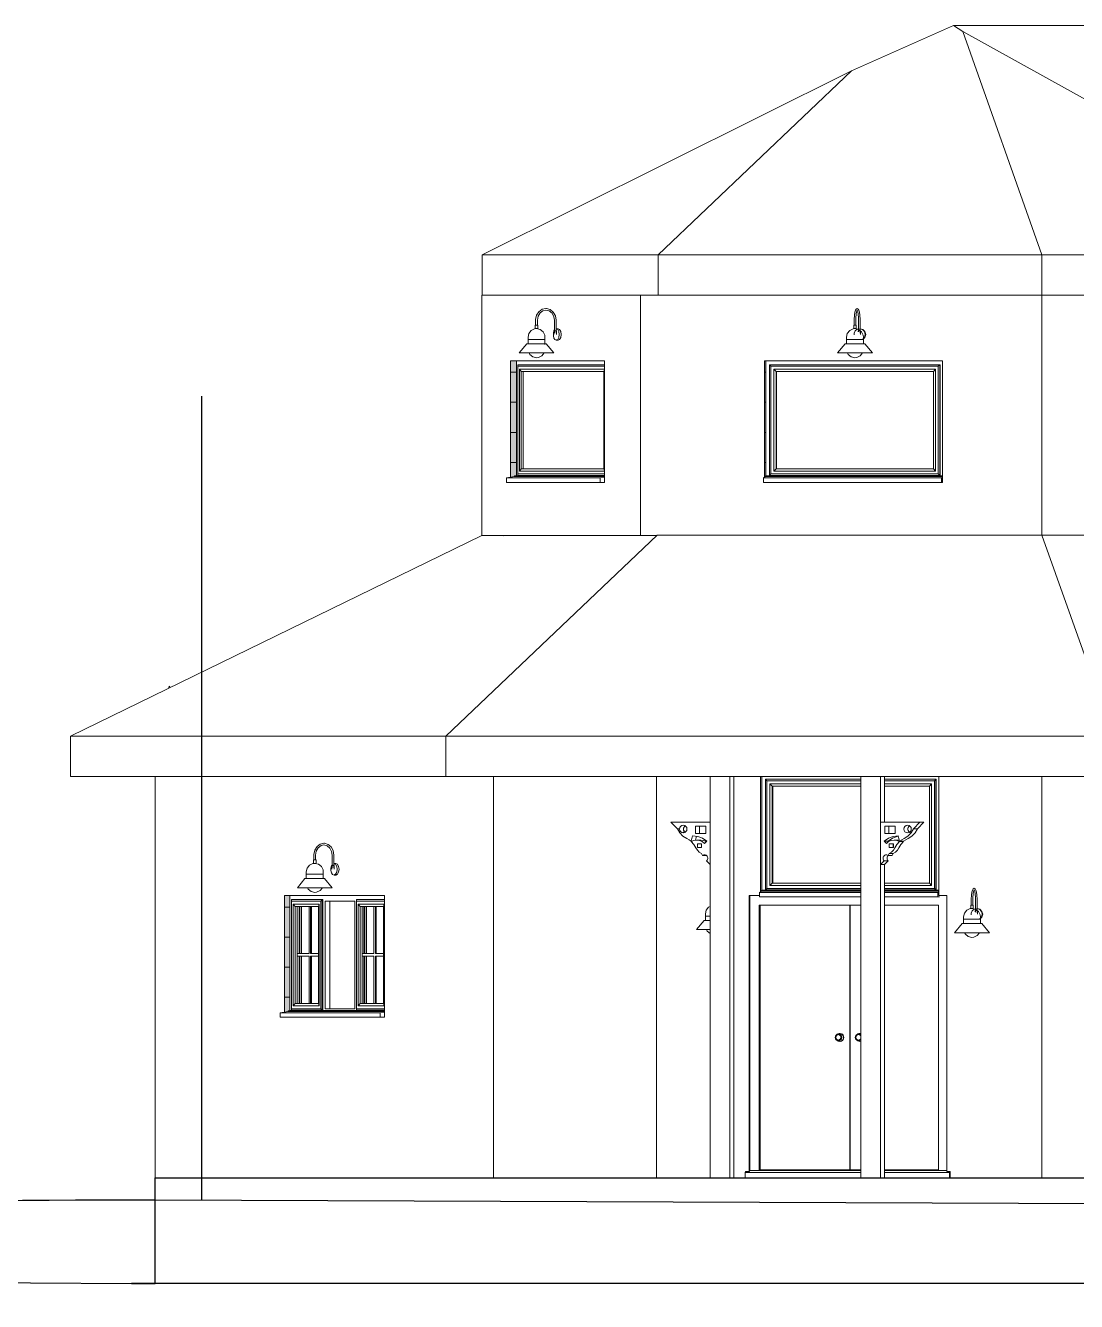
# Model space of a CAD drawing. Header units: millimetres. Extents: x -4417 to 130267, y -67072 to -12871.
# Drawn here: x 75587 to 83455, y -40044 to -30492 of the extents above; entities that cross this region are included whole.
import ezdxf

# ---------------------------------------------------------------- set-up
doc = ezdxf.new("R2010")
doc.units = ezdxf.units.MM
for name, color, linetype in [('ground', 7, 'Continuous'), ('shikarkhana', 7, 'Continuous'), ('tree', 9, 'Continuous')]:
    doc.layers.add(name, color=color, linetype=linetype)

msp = doc.modelspace()

# ---------------------------------------------------------------- hatches: boundary and pattern name
at = {"layer": 'shikarkhana', "true_color": 0xffffff, "transparency": 33554559}
for points in [[(79219.1, -33873.9), (79261.9, -33862.3), (79261.9, -33002.5), (79219.1, -33002.5), (79219.1, -33868.6)], [(81119.6, -33873.9), (81129.6, -33862.3), (81129.6, -33002.5), (81119.6, -33002.5), (81119.6, -33868.6)], [(77525, -37877.6), (77566.7, -37866), (77566.7, -37006.2), (77525, -37006.2), (77525, -37872.3)]]:
    msp.add_hatch(color=7, dxfattribs=at).paths.add_polyline_path(points)

# ---------------------------------------------------------------- linework, layer by layer
at = {"layer": 'ground'}
for p, q in [((76558.4, -39282.2), (91249.9, -39339.1)), ((91250.9, -39909.9), (76381.6, -39908.8))]:
    msp.add_line(p, q, dxfattribs=at)
at = {"layer": 'ground', "color": 7, "lineweight": 25}
msp.add_lwpolyline([(17451.2, -40044.3), (44427.2, -39910.9), (49006.3, -39891.5), (53585.4, -39876.4), (58158, -39867.8), (60441.1, -39865.6), (62724.1, -39865.6), (65005.1, -39865.6), (67283.8, -39869.9), (69562.6, -39874.2), (71837, -39882.9), (74109.3, -39893.7), (76381.6, -39908.8)], dxfattribs=at)
at = {"layer": 'ground'}
msp.add_open_spline([(17451.2, -40044.3), (17708, -40032.9), (18058.3, -40017.4), (18828.2, -40002.2), (19672.8, -39977), (22064.9, -39883.3), (24476.3, -39925.9), (28335.9, -39600.7), (31429, -39704.8), (45825.6, -39044.9), (60571.1, -39693.4), (74440.8, -39282.5), (76558.4, -39282.2)], degree=3, knots=[0, 0, 0, 0, 771.306893, 1051.664823, 2310.080384, 3306.30831, 8233.405367, 9533.279851, 14920.364065, 17496.183531, 52764.296748, 59117.105249, 59117.105249, 59117.105249, 59117.105249], dxfattribs=at)
at = {"layer": 'shikarkhana'}
for p, q in [((79164.8, -34309.4), (80316.4, -34306.7)), ((76558.4, -39118.2), (91249.5, -39118.2)), ((76558.4, -39909.9), (76558.4, -39118.2)), ((76381.6, -39908.8), (76558.4, -39908.8))]:
    msp.add_line(p, q, dxfattribs=at)
at = {"layer": 'shikarkhana', "color": 7, "lineweight": 9}
for points in [[(85620.2, -32512.1), (83196.7, -32512.1), (80323.1, -32512.1), (79005.4, -32512.1), (79005.4, -32208.2), (80323.1, -32208.2), (83196.7, -32208.2), (85620.2, -32208.2), (88889, -32208.2), (85548.7, -30544.3), (85431.5, -30492.3), (82533.6, -30492.3)], [(81770.3, -30830.9), (82533.6, -30492.3), (82603.7, -30537.2), (83196.7, -32208.2), (83196.7, -32512.1)], [(85620.1, -32208.2), (82603.7, -30537.2)], [(79005.4, -32208.2), (81770.3, -30830.9), (80323.1, -32208.2), (80323.1, -32512.1)], [(79003.7, -34310.3), (79003.7, -32512.1), (79923.8, -32512.1), (80190.6, -32512.1)], [(80190.6, -34307), (80190.6, -32512.1), (82687.2, -32512.1), (83196.9, -32512.1)], [(83374.1, -32512.1), (83196.9, -32512.1), (83196.9, -34307.5)], [(79559.2, -32794.6), (79559.2, -32698.5), (79553.7, -32665.7), (79538.2, -32637.8), (79514.8, -32618.5), (79486.8, -32610.4), (79482.7, -32610.3), (79454.3, -32616.6), (79430.1, -32634.5), (79413.4, -32661.4), (79406.4, -32693.8), (79406.3, -32698.5), (79406.3, -32735.6)], [(79419, -32735.6), (79419, -32698.5), (79424.3, -32668.4), (79439.1, -32643.5), (79460.9, -32627.6), (79482.7, -32623), (79507.9, -32629.2), (79528.9, -32646.5), (79542.5, -32672.4), (79546.4, -32698.5), (79546.4, -32794.6)], [(81836, -32794.6), (81836, -32698.5), (81835.9, -32691.9), (81834.3, -32661.8), (81830.9, -32638.7), (81826.7, -32623.7), (81821.8, -32614.7), (81813.2, -32610.3), (81804.6, -32614.7), (81799.7, -32623.7), (81795.5, -32638.7), (81792.1, -32661.8), (81790.5, -32691.9), (81790.4, -32698.5), (81790.4, -32735.6)], [(81814.6, -32622.7), (81812.6, -32625.7), (81809.3, -32635.3), (81805.9, -32653.2), (81803.6, -32679.5), (81803.1, -32698.5), (81803.1, -32735.6)], [(81811.8, -32622.7), (81813.8, -32625.7), (81817.1, -32635.3), (81820.5, -32653.2), (81822.8, -32679.5), (81823.3, -32698.5), (81823.3, -32784.8)], [(79476.2, -32881.3), (79476.2, -32874.8), (79476.2, -32842.5), (79476.2, -32824.6), (79474.6, -32810.3), (79462.3, -32784.9), (79440.2, -32767.3), (79412.6, -32761), (79398.4, -32762.6), (79373, -32774.9), (79355.4, -32797), (79349.1, -32824.6), (79349.1, -32842.5), (79349.8, -32842.5), (79358.2, -32842.5), (79374.9, -32842.5), (79397.3, -32842.5), (79422.1, -32842.5), (79445.4, -32842.5), (79463.8, -32842.5), (79474.3, -32842.5), (79476.2, -32842.5), (79475.5, -32842.5), (79476.2, -32842.5), (79474.3, -32842.5), (79463.8, -32842.5), (79445.4, -32842.5), (79422.1, -32842.5), (79397.3, -32842.5), (79374.9, -32842.5), (79358.2, -32842.5), (79349.8, -32842.5), (79349.1, -32842.5)], [(79403.1, -32735.6), (79403.1, -32760.7)], [(79422.2, -32760.7), (79422.2, -32735.6)], [(79574.6, -32762.2), (79560.7, -32762.2), (79571.8, -32767.9), (79579.9, -32783.7), (79582.9, -32805.2), (79579.9, -32826.8), (79571.8, -32842.5), (79560.7, -32848.3), (79574.6, -32848.3), (79565, -32844)], [(79565, -32766.4), (79574.6, -32762.2), (79585.7, -32767.9), (79593.9, -32783.7), (79596.8, -32805.2), (79593.9, -32826.8), (79585.7, -32842.5), (79574.6, -32848.3)], [(81860.3, -32874.8), (81860.3, -32842.5), (81860.3, -32824.6), (81858.7, -32810.3), (81846.4, -32784.9), (81824.3, -32767.3), (81796.8, -32761), (81782.5, -32762.6), (81757.1, -32774.9), (81739.5, -32797), (81733.2, -32824.6), (81733.2, -32842.5), (81733.2, -32874.8)], [(81787.2, -32735.6), (81787.2, -32760.7), (81787.7, -32760.7), (81794.9, -32760.7), (81803.9, -32760.7), (81806.3, -32760.7), (81805.8, -32760.7), (81798.7, -32760.7), (81789.6, -32760.7)], [(81789.6, -32735.6), (81798.7, -32735.6), (81805.8, -32735.6), (81806.1, -32735.6), (81803.9, -32735.6), (81794.9, -32735.6), (81787.7, -32735.6), (81787.4, -32735.6)], [(81806.3, -32760.7), (81806.3, -32735.6)], [(81855.8, -32842.5), (81871.3, -32826.8), (81876.9, -32805.2), (81871.3, -32783.7), (81855.8, -32767.9), (81834.8, -32762.2), (81831.5, -32762.2)], [(81852.6, -32842.5), (81868, -32826.8), (81873.7, -32805.2), (81868, -32783.7), (81852.6, -32767.9), (81833.7, -32762.8)], [(79349.1, -32842.5), (79349.1, -32874.8)], [(79464.4, -32842.5), (79472, -32842.5)], [(79547.8, -32771.4), (79543.3, -32778.4), (79539, -32795.6), (79539, -32814.8), (79543.3, -32832.1), (79551.1, -32844), (79560.7, -32848.3)], [(79543.6, -32777.7), (79543.6, -32805.2)], [(79544.7, -32777.7), (79543.8, -32777.7), (79544.9, -32777.7), (79553, -32777.7)], [(79554.8, -32777.7), (79560.9, -32777.7), (79561.8, -32777.7), (79560.7, -32777.7)], [(79562, -32805.2), (79562, -32777.7)], [(81743, -32842.5), (81736.4, -32842.5)], [(81824.6, -32763.8), (81813.2, -32766.4), (81798.5, -32778.4), (81790.4, -32795.6), (81790.4, -32809.1)], [(81820.4, -32777.7), (81820.4, -32784.8)], [(81820.6, -32777.7), (81820.9, -32777.7), (81827.8, -32777.7)], [(81827.9, -32777.7), (81836.5, -32777.7), (81838.7, -32777.7), (81838.4, -32777.7)], [(81838.8, -32805.2), (81838.8, -32777.7)], [(81850.6, -32842.5), (81857.1, -32842.5)], [(79339.3, -32874.8), (79282.3, -32942.9)], [(79542.9, -32942.9), (79536.5, -32942.9), (79520.2, -32942.9), (79495.1, -32942.9), (79463.3, -32942.9), (79427.4, -32942.9), (79390.4, -32942.9), (79355.1, -32942.9), (79324.5, -32942.9), (79301, -32942.9), (79286.6, -32942.9), (79282.3, -32942.9), (79282.4, -32942.9), (79288.7, -32942.9), (79305.1, -32942.9), (79330.2, -32942.9), (79362, -32942.9)], [(79287, -32942.9), (79296.5, -32942.9), (79317.3, -32942.9), (79347.6, -32942.9), (79379, -32942.9), (79367.8, -32942.9), (79401.8, -32942.9), (79441.1, -32942.9), (79477.7, -32942.9), (79507.9, -32942.9), (79528.8, -32942.9), (79538.3, -32942.9)], [(79363.5, -32942.9), (79330, -32942.9), (79304.6, -32942.9), (79289.8, -32942.9)], [(79471.6, -32874.8), (79450.5, -32874.8), (79423.6, -32874.8), (79395, -32874.8), (79369.1, -32874.8), (79349.8, -32874.8), (79340.2, -32874.8)], [(79341.5, -32874.8), (79353.7, -32874.8)], [(79472, -32874.8), (79463.8, -32874.8), (79445.4, -32874.8), (79422.1, -32874.8), (79397.3, -32874.8), (79374.9, -32874.8), (79358.2, -32874.8), (79349.8, -32874.8), (79358.2, -32874.8), (79374.9, -32874.8), (79397.3, -32874.8), (79422.1, -32874.8), (79445.4, -32874.8), (79463.8, -32874.8), (79472, -32874.8), (79483.8, -32874.8), (79485.9, -32874.8), (79485.1, -32874.8), (79475.4, -32874.8)], [(79469.9, -32942.9), (79452.3, -32965), (79426.9, -32977.3), (79412.6, -32978.9), (79385.1, -32972.6), (79363, -32955), (79357.2, -32942.9)], [(79423.5, -32942.9), (79432.1, -32942.9), (79418, -32942.9)], [(79434.6, -32942.9), (79461.8, -32942.9), (79495.3, -32942.9), (79520.7, -32942.9), (79535.5, -32942.9)], [(79434.9, -32942.9), (79470.2, -32942.9), (79500.8, -32942.9), (79524.3, -32942.9), (79538.7, -32942.9)], [(79542.9, -32942.9), (79485.9, -32874.8)], [(81723.5, -32874.8), (81666.5, -32942.9)], [(81673.2, -32942.9), (81687.1, -32942.9), (81711.7, -32942.9), (81744.6, -32942.9), (81756.5, -32942.9), (81749.8, -32942.9), (81717.4, -32942.9), (81691.5, -32942.9), (81674.2, -32942.9), (81666.7, -32942.9), (81666.5, -32942.9), (81669.8, -32942.9), (81683.2, -32942.9), (81705.7, -32942.9), (81735.7, -32942.9), (81770.6, -32942.9), (81807.6, -32942.9), (81843.8, -32942.9), (81876.1, -32942.9), (81902, -32942.9), (81919.4, -32942.9), (81926.8, -32942.9), (81927.1, -32942.9), (81870.1, -32874.8)], [(81920.3, -32942.9), (81906.5, -32942.9), (81881.9, -32942.9), (81848.9, -32942.9), (81810.9, -32942.9), (81771.4, -32942.9), (81734.5, -32942.9), (81703.6, -32942.9), (81681.9, -32942.9), (81671.4, -32942.9)], [(81868.6, -32874.8), (81857.5, -32874.8), (81837.1, -32874.8), (81810.6, -32874.8), (81782, -32874.8), (81755.7, -32874.8), (81735.6, -32874.8), (81724.8, -32874.8), (81723.5, -32874.8), (81725, -32874.8), (81734.4, -32874.8), (81743.7, -32874.8), (81761.1, -32874.8), (81743.7, -32874.8), (81734.4, -32874.8)], [(81854, -32942.9), (81836.4, -32965), (81811, -32977.3), (81796.8, -32978.9), (81769.2, -32972.6), (81747.1, -32955), (81741.3, -32942.9)], [(81859, -32874.8), (81849.4, -32874.8), (81831.8, -32874.8), (81808.8, -32874.8), (81784, -32874.8), (81764.5, -32874.8), (81784, -32874.8), (81808.8, -32874.8), (81831.8, -32874.8), (81849.4, -32874.8), (81859, -32874.8), (81868.7, -32874.8), (81870, -32874.8), (81868.7, -32874.8)], [(81785.4, -32942.9), (81799.1, -32942.9), (81785.9, -32942.9)], [(81923.7, -32942.9), (81910.4, -32942.9), (81887.8, -32942.9), (81857.8, -32942.9), (81833.3, -32942.9), (81859.1, -32942.9), (81889.9, -32942.9), (81911.6, -32942.9), (81922.1, -32942.9)], [(79219.1, -33879.5), (79219.1, -33002.5), (79921.4, -33002.5), (79921.4, -33913.4), (79219.1, -33913.4), (79186.9, -33913.4), (79186.9, -33879.5), (79249.1, -33868.6), (79249.1, -33863.6), (79261.9, -33862.3)], [(79261.9, -33002.5), (79219.1, -33002.5)], [(79921.4, -33002.5), (79261.9, -33002.5), (79261.9, -33862.3), (79921.5, -33862.3)], [(79921.5, -33849.5), (79273.1, -33849.5), (79272.5, -33860.3), (79272.5, -33032.5)], [(79273.1, -33849.5), (79273.1, -33043.3), (79272.5, -33032.5), (79921.4, -33032.5), (79277.4, -33032.5)], [(79921.4, -33043.3), (79273.1, -33043.3)], [(81119.6, -33879.5), (81119.6, -33002.5), (82453.1, -33002.5), (82453.1, -33913.4), (81119.6, -33913.4), (81112, -33913.4), (81112, -33879.5), (81126.6, -33868.6), (81126.6, -33863.6), (81129.6, -33862.3)], [(81129.6, -33002.5), (81119.6, -33002.5)], [(82453.1, -33002.5), (81129.6, -33002.5), (81129.6, -33862.3), (82453.1, -33862.3)], [(81167.3, -33849.5), (81167.3, -33043.3), (81157.9, -33032.5), (82432.6, -33032.5), (82432.6, -33860.3), (82433.7, -33860.3), (81159, -33860.3)], [(82420.8, -33849.5), (81167.3, -33849.5), (81157.9, -33860.3), (81157.9, -33032.5)], [(81167.3, -33043.3), (82420.8, -33043.3), (82420.8, -33849.5), (82432.6, -33860.3), (81157.9, -33860.3)], [(81159, -33032.5), (82433.7, -33032.5), (82432.6, -33032.5), (82420.8, -33043.3)], [(82433.7, -33860.3), (82433.7, -33032.5)], [(79921.4, -33068), (79918, -33082.6), (79298.3, -33082.6), (79284.3, -33065.1), (79284.3, -33827.7)], [(79921.4, -33065.1), (79284.3, -33065.1)], [(79313.5, -33810.3), (79313.5, -33082.6), (79298.3, -33082.6), (79298.3, -33810.3), (79284.3, -33827.7), (79921.5, -33827.7)], [(79921.5, -33825.5), (79918, -33810.3), (79918, -33082.6), (79313.5, -33082.6)], [(82399.5, -33827.7), (82399.5, -33065.1), (81188.6, -33065.1), (81188.6, -33827.7), (82399.5, -33827.7), (82383.5, -33810.3), (82383.5, -33082.6), (81210.5, -33082.6), (81210.5, -33810.3), (82383.5, -33810.3), (81206.9, -33810.3), (81188.6, -33827.7)], [(81188.6, -33065.1), (81206.9, -33082.6), (81206.9, -33810.3)], [(82399.5, -33065.1), (82383.5, -33082.6), (81206.9, -33082.6)], [(79889.2, -33879.5), (79186.9, -33879.5)], [(79921.5, -33863.6), (79249.1, -33863.6)], [(79921.5, -33868.6), (79249.1, -33868.6)], [(79277.4, -33860.3), (79921.5, -33860.3), (79272.5, -33860.3)], [(79917, -33874.6), (79889.2, -33879.5), (79889.2, -33913.4), (79921.4, -33913.4)], [(82445.5, -33879.5), (81112, -33879.5)], [(82453.1, -33863.6), (81126.6, -33863.6)], [(82453.1, -33868.6), (81126.6, -33868.6)], [(82453.1, -33873.9), (82445.5, -33879.5), (82445.5, -33913.4), (82453.1, -33913.4)], [(79889.2, -33913.4), (79186.9, -33913.4)], [(82445.5, -33913.4), (81112, -33913.4)], [(83196.5, -34306.4), (83195.9, -34306.7), (80316.4, -34306.7), (78733.5, -35813.2), (78733.5, -36115.4), (75924.2, -36115.4), (75924.2, -35813.2), (78733.5, -35813.2), (83731.2, -35813.2), (87964.8, -35813.2), (85625.4, -34306.4), (83420.4, -34306.4), (83196.5, -34306.4), (83731.2, -35813.2), (83731.2, -36115.4), (78733.5, -36115.4)], [(79164.8, -34309.4), (79003.8, -34309.4), (75924.2, -35813.2)], [(91961.9, -36115.4), (91321.5, -36115.4), (91943.8, -36115.4), (91329.9, -36115.4), (89115.8, -36115.4), (87949.5, -36115.4), (83727.8, -36115.4), (78743.8, -36115.4), (75929, -36115.4), (76558.4, -36115.4), (76558.4, -39118.2), (76854.6, -39118.2), (78733.5, -39118.2)], [(79091.5, -36115.4), (79091.5, -39118.2)], [(80310.1, -36115.4), (80310.1, -39118.2), (80713.5, -39118.2)], [(80890.8, -36115.4), (80890.8, -39118.2), (80860.6, -39118.2), (80713.5, -39118.2), (80713.5, -36115.4)], [(80860.6, -36115.4), (80860.6, -39118.2)], [(81089.9, -36982.4), (81089.9, -36115.4)], [(81100, -36115.4), (81100, -36965.2), (81841.1, -36965.2)], [(81841.1, -36952.4), (81137.6, -36952.4), (81128.2, -36963.2), (81128.2, -36135.4)], [(81137.6, -36952.4), (81137.6, -36146.2), (81128.2, -36135.4), (81841.1, -36135.4), (81129.4, -36135.4)], [(81841.1, -36146.2), (81137.6, -36146.2)], [(81159, -36930.6), (81159, -36168), (81177.2, -36185.5), (81177.2, -36913.1)], [(81841.1, -36168), (81159, -36168)], [(81841.1, -36930.6), (81159, -36930.6), (81177.2, -36913.1), (81841.1, -36913.1), (81180.8, -36913.1), (81180.8, -36185.5), (81841.1, -36185.5), (81177.2, -36185.5)], [(82044.9, -36707), (82041, -36711.5), (82038.2, -36717), (82036.9, -36722.9), (82037, -36729), (82038.5, -36734.9), (82041.4, -36740.2), (82045.4, -36744.7), (82018.4, -36772.3), (82018.4, -39118.2), (81988.2, -39118.2), (81841.1, -39118.2), (81841.1, -36115.4)], [(81988.2, -36115.4), (81988.2, -39118.2)], [(82131, -36599), (82120.2, -36557.8), (82082.4, -36563), (82046.6, -36576.4), (82014.5, -36597.5), (82032, -36615.3), (82048.6, -36601.8), (82068.1, -36593.2), (82089.1, -36589.9), (82090.9, -36589.9), (82110.3, -36592.2), (82130.1, -36600), (82110.1, -36622.2), (82095.2, -36648.4), (82084.9, -36665.9), (82070.7, -36680.4), (82053.6, -36690.9), (82045.4, -36705.3), (82041, -36702.7), (82036.2, -36701.1), (82031.1, -36700.5), (82025.2, -36701.3), (82019.6, -36703.5), (82014.7, -36707), (82010.8, -36711.5), (82008.1, -36717), (82006.7, -36722.9), (82006.8, -36729), (82008.3, -36734.9), (82011.2, -36740.2), (82015.2, -36744.7), (81988.2, -36772.3), (81988.2, -36457.3), (82282.4, -36457.3), (82233.8, -36506.9), (82216.7, -36536.1), (82193.1, -36560.1), (82164.5, -36577.6), (82146.9, -36587.2), (82131, -36599.2), (82161.2, -36599.2), (82177.1, -36587.2), (82194.7, -36577.6), (82223.3, -36560.1), (82246.8, -36536.1), (82264, -36506.9), (82312.5, -36457.3), (82018.4, -36457.3), (82018.4, -36115.4)], [(82404.1, -36135.4), (82018.4, -36135.4), (82402.9, -36135.4), (82402.9, -36963.2), (82404.1, -36963.2), (82404.1, -36135.4), (82402.9, -36135.4), (82391.2, -36146.2)], [(82018.4, -36146.2), (82391.2, -36146.2), (82391.2, -36952.4), (82402.9, -36963.2), (82018.4, -36963.2), (82404.1, -36963.2)], [(82018.4, -36930.6), (82369.8, -36930.6), (82353.9, -36913.1), (82353.9, -36185.5), (82018.4, -36185.5), (82353.9, -36185.5), (82369.8, -36168), (82018.4, -36168)], [(82369.8, -36930.6), (82369.8, -36168)], [(82423.4, -36115.4), (82423.4, -37006.2), (82485.1, -37006.2), (82485.1, -39070.9), (82509.6, -39070.9)], [(83195.9, -39118.2), (83195.9, -36115.4)], [(80419.4, -36457.3), (80449.5, -36457.3), (80713.5, -36457.3)], [(80527.1, -36483), (80521.4, -36487.5), (80517, -36493.3), (80514.2, -36500.2), (80513.3, -36507.5), (80514.2, -36514.8), (80517, -36521.6), (80521.4, -36527.5), (80527.1, -36532)], [(80603, -36486.4), (80633.2, -36486.4)], [(80681.5, -36486.4), (80633.2, -36486.4), (80633.2, -36540), (80681.5, -36540)], [(81988.2, -36457.3), (82018.4, -36457.3)], [(82050.4, -36486.4), (82020.3, -36486.4)], [(82098.7, -36486.4), (82050.4, -36486.4), (82050.4, -36540), (82098.7, -36540)], [(82312.5, -36457.3), (82282.4, -36457.3)], [(80483.2, -36506.9), (80467.9, -36506.9)], [(80514.7, -36535.3), (80510.2, -36527.5)], [(80603, -36540), (80633.2, -36540)], [(80610.6, -36561.8), (80603, -36590.9)], [(82020.3, -36540), (82050.4, -36540)], [(82121.2, -36561.8), (82112.5, -36563), (82076.7, -36576.4), (82044.6, -36597.5), (82046.2, -36599)], [(82233.8, -36506.9), (82264, -36506.9)], [(77895.7, -36798.3), (77895.7, -36702.2), (77890.4, -36669.4), (77875.3, -36641.5), (77852.5, -36622.2), (77825.2, -36614.1), (77821.1, -36614), (77793.4, -36620.3), (77769.7, -36638.1), (77753.4, -36665), (77746.5, -36697.3), (77746.4, -36702.2), (77746.4, -36739.3)], [(77759.1, -36739.3), (77759.1, -36702.2), (77764.2, -36672.2), (77778.6, -36647.2), (77799.7, -36631.4), (77821.1, -36626.7), (77845.4, -36632.8), (77865.8, -36650), (77879.1, -36675.9), (77883, -36702.2), (77883, -36798.3)], [(80640.9, -36589.9), (80610.8, -36589.9)], [(80618.2, -36619.3), (80647.8, -36619.3), (80647.8, -36646.9), (80618.2, -36646.9)], [(80624.9, -36591.8), (80640.9, -36589.9), (80642.7, -36589.9), (80663.8, -36593.2), (80683, -36601.7)], [(82044.6, -36597.5), (82014.5, -36597.5)], [(82130.1, -36600), (82160.3, -36600), (82140.2, -36622.2), (82125.3, -36648.4), (82115, -36665.9), (82100.9, -36680.4), (82083.7, -36690.9), (82075.6, -36705.3), (82045.4, -36705.3)], [(82052.8, -36619.3), (82077.1, -36619.3)], [(82077.1, -36646.9), (82052.8, -36646.9)], [(82083, -36619.3), (82083, -36646.9)], [(82121.1, -36589.9), (82091, -36589.9)], [(82106.8, -36591.8), (82119.3, -36589.9), (82121.1, -36589.9), (82128.8, -36590.8)], [(77816.3, -36878.5), (77816.3, -36846.2), (77816.3, -36828.3), (77814.7, -36814), (77802.4, -36788.6), (77780.3, -36771), (77752.8, -36764.7), (77738.5, -36766.3), (77713.1, -36778.6), (77695.5, -36800.7), (77689.2, -36828.3), (77689.2, -36846.2), (77689.2, -36878.5)], [(77743.2, -36739.3), (77743.2, -36764.4)], [(77762.3, -36764.4), (77762.3, -36739.3)], [(77884.6, -36773.3), (77878.5, -36782.1), (77873.9, -36799.3), (77873.9, -36818.5), (77878.5, -36835.8), (77886.8, -36847.7), (77897, -36852)], [(77910.6, -36765.9), (77897, -36765.9), (77908.9, -36771.6), (77917.6, -36787.4), (77920.8, -36808.9), (77917.6, -36830.5), (77908.9, -36846.2)], [(77900.9, -36769.9), (77910.6, -36765.9), (77922.5, -36771.6), (77931.1, -36787.4), (77934.3, -36808.9), (77931.1, -36830.5), (77922.5, -36846.2), (77910.6, -36852)], [(80684.7, -36705.3), (80656.3, -36705.3)], [(81988.2, -36772.3), (82018.4, -36772.3)], [(82045.4, -36744.7), (82015.2, -36744.7)], [(82053.6, -36690.9), (82083.7, -36690.9)], [(77880.1, -36781.4), (77880.1, -36808.9)], [(77881.1, -36781.4), (77880.4, -36781.4), (77881.7, -36781.4), (77889.9, -36781.4)], [(77891.6, -36781.4), (77897.6, -36781.4), (77898.4, -36781.4), (77897, -36781.4)], [(77908.9, -36846.2), (77897, -36852), (77910.6, -36852), (77900.9, -36847.9)], [(77898.6, -36808.9), (77898.6, -36781.4)], [(77679.5, -36878.5), (77622.5, -36946.6)], [(77622.5, -36946.6), (77628.2, -36946.6), (77644, -36946.6), (77668.6, -36946.6), (77700.1, -36946.6), (77735.8, -36946.6), (77772.9, -36946.6), (77808.3, -36946.6), (77839.3, -36946.6), (77863.2, -36946.6), (77878.2, -36946.6), (77883.1, -36946.6), (77826.1, -36878.5)], [(77626.8, -36946.6), (77634.7, -36946.6), (77654.2, -36946.6), (77683.3, -36946.6), (77719.3, -36946.6)], [(77627.3, -36946.6), (77642.3, -36946.6), (77666.3, -36946.6), (77697.2, -36946.6)], [(77878.8, -36946.6), (77870.9, -36946.6), (77851.4, -36946.6), (77822.2, -36946.6), (77786.3, -36946.6), (77747.1, -36946.6), (77708.4, -36946.6), (77674.1, -36946.6), (77647.5, -36946.6), (77631.2, -36946.6)], [(77815, -36878.5), (77805.4, -36878.5), (77787.8, -36878.5), (77764.8, -36878.5), (77740, -36878.5), (77717.2, -36878.5), (77700.5, -36878.5), (77717.2, -36878.5), (77740, -36878.5), (77764.8, -36878.5), (77787.8, -36878.5), (77805.4, -36878.5), (77815, -36878.5), (77824.8, -36878.5), (77826, -36878.5), (77824.6, -36878.5), (77813.5, -36878.5), (77793.1, -36878.5), (77766.7, -36878.5), (77738, -36878.5), (77711.7, -36878.5), (77691.6, -36878.5), (77680.8, -36878.5), (77679.5, -36878.5), (77681, -36878.5), (77690.4, -36878.5), (77699.7, -36878.5), (77690.4, -36878.5)], [(77810, -36946.6), (77792.5, -36968.7), (77767, -36981), (77752.8, -36982.6), (77725.2, -36976.3), (77703.1, -36958.7), (77697.3, -36946.6)], [(77700.5, -36946.6), (77721, -36946.6)], [(77769.8, -36946.6), (77760.4, -36946.6), (77774.5, -36946.6)], [(77877.3, -36946.6), (77861.5, -36946.6), (77836.9, -36946.6), (77805.5, -36946.6), (77776.9, -36946.6), (77797.1, -36946.6), (77831.5, -36946.6), (77858.1, -36946.6), (77874.4, -36946.6)], [(81094.9, -37016.2), (81082.4, -37016.2), (81082.4, -36982.4), (81097, -36971.4), (81097, -36966.5), (81100, -36965.2)], [(81129.4, -36963.2), (81841.1, -36963.2), (81128.2, -36963.2)], [(82391.2, -36952.4), (82018.4, -36952.4)], [(82018.4, -36965.2), (82423.4, -36965.2)], [(82712, -37135.1), (82712, -37039), (82711.9, -37032.5), (82710.3, -37002.4), (82706.9, -36979.2), (82702.7, -36964.2), (82697.8, -36955.2), (82689.2, -36950.8), (82680.6, -36955.2), (82675.7, -36964.2), (82671.5, -36979.2), (82668.1, -37002.4), (82666.5, -37032.5), (82666.4, -37039), (82666.4, -37076.2)], [(82690.6, -36963.2), (82688.6, -36966.2), (82685.3, -36975.8), (82681.9, -36993.7), (82679.6, -37020), (82679.1, -37039), (82679.1, -37076.2)], [(82687.8, -36963.2), (82689.8, -36966.2), (82693.1, -36975.8), (82696.5, -36993.7), (82698.8, -37020), (82699.3, -37039), (82699.3, -37129)], [(77525, -37883.2), (77525, -37006.2), (78274.5, -37006.2), (78274.5, -37917.1), (77525, -37917.1), (77493.6, -37917.1), (77493.6, -37883.2), (77554.2, -37872.3), (77554.2, -37867.3), (77566.7, -37866)], [(77566.7, -37006.2), (77525, -37006.2)], [(78274.5, -37006.2), (77566.7, -37006.2), (77566.7, -37866), (78274.5, -37866)], [(77579.6, -37853.2), (77579.6, -37047), (77578.5, -37036.2), (77809, -37036.2), (77809, -37864), (77813.8, -37864), (77583.3, -37864)], [(77798.2, -37853.2), (77579.6, -37853.2), (77578.5, -37864), (77578.5, -37036.2)], [(77579.6, -37047), (77798.2, -37047), (77798.2, -37853.2), (77809, -37864), (77578.5, -37864)], [(77583.3, -37036.2), (77813.8, -37036.2), (77809, -37036.2), (77798.2, -37047)], [(77813.8, -37864), (77813.8, -37036.2)], [(77830.4, -37046.3), (77864.6, -37046.3), (77864.6, -37854), (77830.4, -37854), (77830.4, -37046.3), (78052.7, -37046.3), (78052.7, -37854), (77830.4, -37854)], [(77908.9, -37046.3), (77859.1, -37046.3)], [(78065.5, -37853.2), (78064.4, -37864), (78064.4, -37036.2), (78274.5, -37036.2), (78069.2, -37036.2)], [(78064.4, -37036.2), (78065.5, -37047)], [(78274.5, -37853.2), (78065.5, -37853.2), (78065.5, -37047), (78274.5, -37047)], [(81004.5, -39070.9), (81004.5, -37006.2), (81082.4, -37006.2), (81009.5, -37006.2), (81009.5, -39063.6), (81078.6, -39063.6), (81078.6, -37076.8), (81841.1, -37076.8), (81087.1, -37076.8)], [(81841.1, -36982.4), (81082.4, -36982.4)], [(81841.1, -37016.2), (81082.4, -37016.2)], [(81841.1, -36966.5), (81097, -36966.5)], [(81841.1, -36971.4), (81097, -36971.4)], [(82423.4, -36966.5), (82018.4, -36966.5)], [(82423.4, -36971.4), (82018.4, -36971.4)], [(82415.9, -36982.4), (82018.4, -36982.4)], [(82415.9, -37016.2), (82018.4, -37016.2)], [(82423.4, -36976.7), (82415.9, -36982.4), (82415.9, -37016.2), (82428.4, -37016.2)], [(82485.1, -37006.2), (82428.4, -37006.2)], [(77786.3, -37831.4), (77786.3, -37068.8), (77591.6, -37068.8), (77591.6, -37831.4), (77786.3, -37831.4), (77781.5, -37814), (77781.5, -37086.3), (77727.5, -37086.3), (77781.5, -37086.3), (77620.9, -37086.3)], [(77786.3, -37068.8), (77781.5, -37086.3), (77606, -37086.3), (77591.6, -37068.8)], [(77620.9, -37814), (77620.9, -37086.3), (77606, -37086.3), (77606, -37814), (77591.6, -37831.4)], [(77709.8, -37086.3), (77709.8, -37440.1), (77622, -37440.1), (77622, -37460.1), (77709.8, -37460.1), (77709.8, -37814)], [(77635.4, -37440.1), (77635.4, -37086.3)], [(77640.9, -37440.1), (77640.9, -37086.3), (77653, -37086.3), (77653, -37440.1)], [(77640.9, -37086.3), (77709.8, -37086.3), (77653, -37086.3)], [(77727.5, -37086.3), (77727.5, -37440.1), (77781.5, -37440.1), (77720.8, -37440.1), (77720.8, -37086.3)], [(78077.5, -37831.4), (78077.5, -37068.8), (78272.2, -37068.8), (78267.4, -37086.3), (78213.4, -37086.3), (78267.4, -37086.3), (78267.4, -37814), (78272.2, -37831.4), (78272.2, -37068.8)], [(78077.5, -37068.8), (78091.9, -37086.3), (78091.9, -37814), (78077.5, -37831.4), (78272.2, -37831.4)], [(78106.8, -37814), (78091.9, -37814), (78267.4, -37814), (78106.8, -37814), (78106.8, -37086.3), (78267.4, -37086.3), (78091.9, -37086.3), (78106.8, -37086.3)], [(78195.7, -37086.3), (78195.7, -37440.1), (78108, -37440.1), (78108, -37460.1), (78195.7, -37460.1), (78195.7, -37814)], [(78121.3, -37086.3), (78121.3, -37440.1)], [(78126.8, -37440.1), (78126.8, -37086.3), (78196, -37086.3), (78139, -37086.3), (78139, -37440.1)], [(78126.8, -37086.3), (78139, -37086.3)], [(78213.4, -37086.3), (78213.4, -37440.1), (78267.4, -37440.1), (78206.7, -37440.1), (78206.7, -37086.3)], [(80713.5, -37086.8), (80701.1, -37092.8), (80683.5, -37114.9), (80677.2, -37142.4), (80677.2, -37160.4), (80677.2, -37192.7), (80677.2, -37195)], [(81078.6, -37076.8), (81087.1, -37076.8), (81087.1, -39063.6)], [(81087.7, -39059.6), (81757.4, -39059.6), (81757.4, -37076.8)], [(81760.3, -37076.8), (81760.3, -39059.6), (81841.1, -39059.6), (81769.2, -39059.6), (81760.3, -39059.6)], [(82421, -37076.8), (82018.4, -37076.8), (82421, -37076.8), (82421, -39063.6), (82485.1, -39063.6), (82018.4, -39063.6), (82285.5, -39063.6)], [(82736.3, -37215.4), (82736.3, -37183.1), (82736.3, -37165.1), (82734.7, -37150.9), (82722.4, -37125.4), (82700.3, -37107.8), (82672.8, -37101.5), (82658.5, -37103.2), (82633.1, -37115.4), (82615.5, -37137.6), (82609.2, -37165.1), (82609.2, -37183.1), (82609.2, -37215.4)], [(82663.2, -37076.2), (82663.2, -37101.3), (82663.7, -37101.3), (82670.8, -37101.3), (82679.9, -37101.3), (82682.3, -37101.3), (82681.8, -37101.3), (82674.7, -37101.3), (82665.6, -37101.3)], [(82665.6, -37076.2), (82674.7, -37076.2), (82681.8, -37076.2), (82682.1, -37076.2), (82679.9, -37076.2), (82670.8, -37076.2), (82663.7, -37076.2), (82663.4, -37076.2)], [(82700.5, -37104.3), (82689.2, -37107), (82674.5, -37118.9), (82666.4, -37136.2), (82666.4, -37149.6)], [(82682.3, -37101.3), (82682.3, -37076.2)], [(82696.4, -37118.2), (82696.4, -37127.1)], [(82696.6, -37118.2), (82696.9, -37118.2), (82703.8, -37118.2)], [(82703.9, -37118.2), (82712.5, -37118.2), (82714.7, -37118.2), (82714.4, -37118.2)], [(82731.8, -37183), (82747.3, -37167.3), (82752.9, -37145.8), (82747.3, -37124.2), (82731.8, -37108.5), (82710.7, -37102.7), (82707.5, -37102.7)], [(82728.6, -37183), (82744, -37167.3), (82749.7, -37145.8), (82744, -37124.2), (82728.6, -37108.5), (82709.7, -37103.3)], [(82714.8, -37145.8), (82714.8, -37118.2)], [(80667.5, -37192.7), (80610.5, -37260.8)], [(80713.5, -37192.7), (80705.2, -37192.7), (80687.7, -37192.7), (80678.4, -37192.7)], [(80687, -37160.4), (80680.4, -37160.4)], [(82599.5, -37215.4), (82542.5, -37283.5)], [(82549.2, -37283.5), (82563.1, -37283.5), (82587.7, -37283.5), (82620.6, -37283.5), (82632.5, -37283.5), (82625.8, -37283.5), (82593.4, -37283.5), (82567.5, -37283.5), (82550.1, -37283.5), (82542.7, -37283.5), (82542.5, -37283.5), (82545.8, -37283.5), (82559.2, -37283.5), (82581.7, -37283.5), (82611.7, -37283.5), (82646.6, -37283.5), (82683.6, -37283.5), (82719.8, -37283.5), (82752.1, -37283.5), (82778, -37283.5), (82795.4, -37283.5), (82802.8, -37283.5), (82803.1, -37283.5), (82746.1, -37215.4)], [(82735, -37215.4), (82725.4, -37215.4), (82707.8, -37215.4), (82725.4, -37215.4), (82735, -37215.4), (82744.7, -37215.4), (82746, -37215.4), (82744.6, -37215.4), (82733.5, -37215.4), (82713.1, -37215.4), (82686.6, -37215.4), (82658, -37215.4), (82631.7, -37215.4), (82611.6, -37215.4), (82600.8, -37215.4), (82599.5, -37215.4), (82601, -37215.4), (82610.4, -37215.4)], [(82619, -37183.1), (82612.4, -37183.1)], [(82726.6, -37183.1), (82733.1, -37183.1)], [(80618.2, -37260.8), (80610.7, -37260.8), (80610.5, -37260.8), (80613.8, -37260.8), (80627.2, -37260.8), (80649.8, -37260.8), (80679.7, -37260.8), (80713.5, -37260.8), (80678.5, -37260.8), (80647.7, -37260.8), (80625.9, -37260.8), (80618.2, -37260.8), (80631.1, -37260.8), (80655.7, -37260.8), (80688.7, -37260.8), (80700.5, -37260.8), (80693.8, -37260.8), (80661.5, -37260.8), (80635.6, -37260.8), (80618.2, -37260.8)], [(80713.2, -37290.5), (80691.1, -37272.9), (80685.3, -37260.8)], [(82796.3, -37283.5), (82782.5, -37283.5), (82757.8, -37283.5), (82724.9, -37283.5), (82686.9, -37283.5), (82647.4, -37283.5), (82610.5, -37283.5), (82579.6, -37283.5), (82557.9, -37283.5), (82547.4, -37283.5)], [(82730, -37283.5), (82712.4, -37305.5), (82687, -37317.8), (82672.8, -37319.4), (82645.2, -37313.1), (82623.1, -37295.5), (82617.3, -37283.5)], [(82661.4, -37283.5), (82675.1, -37283.5), (82661.9, -37283.5)], [(82799.7, -37283.5), (82786.4, -37283.5), (82763.8, -37283.5), (82733.8, -37283.5), (82709.3, -37283.5), (82735.1, -37283.5), (82765.9, -37283.5), (82787.6, -37283.5), (82798.1, -37283.5)], [(77622, -37440.1), (77628.7, -37440.1), (77709.8, -37440.1)], [(77727.5, -37440.1), (77720.8, -37440.1)], [(78114.7, -37440.1), (78108, -37440.1)], [(78117.3, -37440.1), (78195.7, -37440.1)], [(78213.4, -37440.1), (78206.7, -37440.1)], [(77709.8, -37460.1), (77628.7, -37460.1), (77622, -37460.1)], [(77635.4, -37814), (77635.4, -37460.1)], [(77640.9, -37460.1), (77640.9, -37814)], [(77653, -37460.1), (77653, -37814)], [(77720.8, -37814), (77720.8, -37460.1), (77781.5, -37460.1), (77727.5, -37460.1), (77727.5, -37814)], [(77727.5, -37460.1), (77720.8, -37460.1)], [(78114.7, -37460.1), (78108, -37460.1)], [(78195.7, -37460.1), (78117.3, -37460.1)], [(78121.3, -37460.1), (78121.3, -37814)], [(78126.8, -37814), (78126.8, -37460.1)], [(78139, -37460.1), (78139, -37814)], [(78206.7, -37814), (78206.7, -37460.1), (78267.4, -37460.1), (78213.4, -37460.1), (78213.4, -37814)], [(78213.4, -37460.1), (78206.7, -37460.1)], [(78243.2, -37883.2), (77493.6, -37883.2)], [(78243.2, -37917.1), (77493.6, -37917.1)], [(78274.5, -37867.3), (77554.2, -37867.3)], [(78274.5, -37872.3), (77554.2, -37872.3)], [(78069.2, -37864), (78274.5, -37864), (78064.4, -37864)], [(78274.5, -37877.6), (78243.2, -37883.2), (78243.2, -37917.1), (78274.5, -37917.1)], [(81673.8, -38042.2), (81673.1, -38042.2)], [(81673.1, -38092.2), (81673.8, -38092.2)], [(81678.8, -38085.8), (81691.7, -38080.4), (81697.1, -38067.2), (81691.7, -38054), (81678.8, -38048.5)], [(81683.8, -38037.2), (81682.6, -38037.2)], [(81682.6, -38097.2), (81683.8, -38097.2)], [(81841.1, -38051.1), (81830.7, -38043.4), (81823.2, -38042.2), (81815.6, -38043.4), (81803.3, -38052.5), (81798.6, -38067.2), (81803.3, -38081.9), (81815.6, -38091), (81823.2, -38092.2), (81830.7, -38091), (81841.1, -38083.3)], [(81841.1, -38050.6), (81831.4, -38043.4), (81823.9, -38042.2), (81816.3, -38043.4), (81804, -38052.5), (81799.3, -38067.2), (81804, -38081.9), (81816.3, -38091), (81823.9, -38092.2), (81831.4, -38091), (81841.1, -38083.8)], [(81841.1, -38062.9), (81837, -38052.7), (81822.8, -38046.7), (81808.6, -38052.7), (81802.7, -38067.2), (81808.6, -38081.7), (81822.8, -38087.7), (81837, -38081.7), (81841.1, -38071.5)], [(81840.3, -38038.2), (81832.6, -38037.2), (81825, -38038.2), (81817.9, -38041.2), (81811.8, -38046), (81807.2, -38052.2), (81804.2, -38059.4), (81803.5, -38065.3)], [(81803.5, -38069.1), (81804.2, -38075), (81807.2, -38082.2), (81811.8, -38088.4), (81817.9, -38093.2), (81825, -38096.2), (81832.6, -38097.2), (81840.3, -38096.2)], [(81805.4, -38059.4), (81808.4, -38052.2), (81813, -38046)], [(81819.1, -38093.2), (81813, -38088.4)], [(81823.9, -38042.2), (81823.2, -38042.2)], [(81823.2, -38092.2), (81823.9, -38092.2)], [(81826.2, -38038.2), (81833.8, -38037.2), (81841.1, -38038.1)], [(81841.1, -38053.7), (81828.8, -38048.5)], [(81828.8, -38085.8), (81841.1, -38080.6)], [(81833.8, -38037.2), (81832.6, -38037.2)], [(81832.6, -38097.2), (81833.8, -38097.2), (81841.1, -38096.2)], [(80890.8, -39118.2), (80973.9, -39118.2), (80973.9, -39079.5), (80980, -39070.9), (81004.5, -39070.9), (81009.5, -39063.6), (81841.1, -39063.6), (81451.9, -39063.6)], [(81757.4, -39059.6), (81766.2, -39059.6), (81087.1, -39059.6)], [(78950.9, -39118.2), (78864.8, -39118.2)], [(79367.8, -39118.2), (80310.1, -39118.2)], [(81841.1, -39079.5), (80973.9, -39079.5)], [(81841.1, -39118.2), (80973.9, -39118.2)], [(82503.5, -39079.5), (82018.4, -39079.5)], [(82503.5, -39118.2), (82018.4, -39118.2)], [(82509.6, -39118.2), (83119.1, -39118.2)]]:
    msp.add_lwpolyline(points, dxfattribs=at)
for points in [[(79404.5, -32760.7), (79403.1, -32760.7), (79404.3, -32760.7), (79412.5, -32760.7), (79420.8, -32760.7), (79422.2, -32760.7), (79421, -32760.7), (79412.8, -32760.7)], [(79404.5, -32735.6), (79403.3, -32735.6), (79404.3, -32735.6), (79412.5, -32735.6), (79420.8, -32735.6), (79421.9, -32735.6), (79421, -32735.6), (79412.8, -32735.6)], [(81784, -32842.5), (81761.1, -32842.5), (81743.7, -32842.5), (81734.4, -32842.5), (81733.2, -32842.5), (81734.5, -32842.5), (81733.2, -32842.5), (81734.4, -32842.5), (81743.7, -32842.5), (81761.1, -32842.5), (81784, -32842.5), (81808.8, -32842.5), (81831.8, -32842.5), (81849.4, -32842.5), (81859, -32842.5), (81860.3, -32842.5), (81859.2, -32842.5), (81849.8, -32842.5), (81859.2, -32842.5), (81860.3, -32842.5), (81859, -32842.5), (81849.4, -32842.5), (81831.8, -32842.5), (81808.8, -32842.5)], [(79918, -33810.3), (79313.5, -33810.3), (79298.3, -33810.3)], [(80419.4, -36457.3), (80467.9, -36506.9), (80485, -36536.1), (80508.6, -36560.1), (80537.2, -36577.6), (80554.8, -36587.2), (80570.7, -36599.2), (80581.5, -36557.8), (80619.3, -36563), (80655.1, -36576.4), (80687.2, -36597.5), (80669.8, -36615.3), (80653.1, -36601.8), (80633.6, -36593.2), (80612.6, -36589.9), (80610.8, -36589.9), (80591.4, -36592.2), (80571.6, -36600), (80591.7, -36622.2), (80606.6, -36648.4), (80616.9, -36665.9), (80631, -36680.4), (80648.2, -36690.9), (80656.3, -36705.3), (80660.7, -36702.7), (80665.6, -36701.1), (80670.6, -36700.5), (80676.6, -36701.3), (80682.1, -36703.5), (80687, -36707), (80690.9, -36711.5), (80693.7, -36717), (80695, -36722.9), (80694.9, -36729), (80693.4, -36734.9), (80690.5, -36740.2), (80686.5, -36744.7), (80713.5, -36772.3), (80713.5, -36457.3)], [(80681.5, -36486.4), (80681.5, -36540), (80603, -36540), (80603, -36486.4)], [(82020.3, -36540), (82020.3, -36486.4), (82098.7, -36486.4), (82098.7, -36540)], [(80617.7, -36619.3), (80648.9, -36619.3), (80648.9, -36646.9), (80617.7, -36646.9)], [(82052.8, -36619.3), (82084.1, -36619.3), (82084.1, -36646.9), (82052.8, -36646.9)], [(77744.8, -36764.4), (77743.2, -36764.4), (77744.2, -36764.4), (77752.2, -36764.4), (77760.7, -36764.4), (77762.3, -36764.4), (77761.3, -36764.4), (77753.3, -36764.4)], [(77744.8, -36739.3), (77743.4, -36739.3), (77744.2, -36739.3), (77752.2, -36739.3), (77760.7, -36739.3), (77762.1, -36739.3), (77761.3, -36739.3), (77753.3, -36739.3)], [(82018.4, -36704.4), (82018.4, -36711.5)], [(77699.7, -36846.2), (77690.4, -36846.2), (77689.3, -36846.2), (77690.5, -36846.2), (77689.2, -36846.2), (77690.4, -36846.2), (77699.7, -36846.2), (77717.2, -36846.2), (77740, -36846.2), (77764.8, -36846.2), (77787.8, -36846.2), (77805.4, -36846.2), (77815, -36846.2), (77816.3, -36846.2), (77815.2, -36846.2), (77805.8, -36846.2), (77815.2, -36846.2), (77816.3, -36846.2), (77815, -36846.2), (77805.4, -36846.2), (77787.8, -36846.2), (77764.8, -36846.2), (77740, -36846.2), (77717.2, -36846.2)], [(82353.9, -36913.1), (82018.4, -36913.1)], [(80678.4, -37192.7), (80687.7, -37192.7), (80705.2, -37192.7), (80713.5, -37192.7), (80699.7, -37192.7), (80679.6, -37192.7), (80668.8, -37192.7), (80667.5, -37192.7), (80669, -37192.7)], [(80678.5, -37160.4), (80677.2, -37160.4), (80678.4, -37160.4), (80687.7, -37160.4), (80705.2, -37160.4), (80713.5, -37160.4), (80705.2, -37160.4), (80687.7, -37160.4), (80678.4, -37160.4), (80677.3, -37160.4)], [(80712.1, -37160.4), (80705.8, -37160.4), (80712.1, -37160.4), (80705.2, -37160.4)], [(82660, -37183.1), (82637.1, -37183.1), (82619.7, -37183.1), (82610.4, -37183.1), (82609.2, -37183.1), (82610.5, -37183.1), (82609.2, -37183.1), (82610.4, -37183.1), (82619.7, -37183.1), (82637.1, -37183.1), (82660, -37183.1), (82684.8, -37183.1), (82707.8, -37183.1), (82725.4, -37183.1), (82735, -37183.1), (82736.3, -37183.1), (82735.2, -37183.1), (82725.8, -37183.1), (82735.2, -37183.1), (82736.3, -37183.1), (82735, -37183.1), (82725.4, -37183.1), (82707.8, -37183.1), (82684.8, -37183.1)], [(82702.3, -37215.4), (82684.8, -37215.4), (82660, -37215.4), (82637.1, -37215.4), (82619.7, -37215.4), (82610.4, -37215.4), (82619.7, -37215.4), (82637.1, -37215.4), (82660, -37215.4), (82684.8, -37215.4)], [(82644.1, -37183.1), (82637.1, -37183.1)], [(82644.1, -37183.1), (82637.8, -37183.1)], [(77781.5, -37814), (77620.9, -37814), (77606, -37814)], [(77709.8, -37814), (77640.9, -37814), (77653, -37814)], [(77781.5, -37814), (77727.5, -37814)], [(78196, -37814), (78126.8, -37814), (78139, -37814)], [(78267.4, -37814), (78213.4, -37814)], [(81652.7, -38067.2), (81658.6, -38081.7), (81672.8, -38087.7), (81687, -38081.7), (81692.8, -38067.2), (81687, -38052.7), (81672.8, -38046.7), (81658.6, -38052.7)], [(82421, -39059.6), (82018.4, -39059.6)], [(82503.5, -39079.5), (82503.5, -39118.2), (82509.6, -39118.2), (82509.6, -39070.9)]]:
    msp.add_lwpolyline(points, close=True, dxfattribs=at)
at = {"layer": 'shikarkhana', "color": 253, "lineweight": 9, "true_color": 0x9f9f9f}
for points in [[(79219.1, -33087.6), (79261.9, -33087.6)], [(79219.1, -33312.8), (79261.9, -33312.8)], [(79219.1, -33538), (79261.9, -33538)], [(79219.1, -33763.2), (79261.9, -33763.2)]]:
    msp.add_lwpolyline(points, dxfattribs=at)
at = {"layer": 'shikarkhana', "color": 254, "lineweight": 9, "true_color": 0xdcdcdc}
for points in [[(81119.6, -33087.6), (81129.6, -33087.6)], [(81119.6, -33312.8), (81129.6, -33312.8)], [(81119.6, -33538), (81129.6, -33538)], [(81119.6, -33763.2), (81129.6, -33763.2)]]:
    msp.add_lwpolyline(points, dxfattribs=at)
at = {"layer": 'shikarkhana', "color": 55, "lineweight": 9, "true_color": 0xa5a552}
msp.add_lwpolyline([(76657.1, -35446.9), (76666.7, -35437.6)], dxfattribs=at)
at = {"layer": 'shikarkhana', "color": 253, "lineweight": 9, "true_color": 0xa0a0a0}
for points in [[(77525, -37091.3), (77566.7, -37091.3)], [(77525, -37316.5), (77566.7, -37316.5)], [(77525, -37541.7), (77566.7, -37541.7)], [(77525, -37766.9), (77566.7, -37766.9)]]:
    msp.add_lwpolyline(points, dxfattribs=at)
at = {"layer": 'shikarkhana', "color": 7, "lineweight": 9}
for points in [[(81653.4, -38069.1, 0.992864), (81712, -38067.2, 0.992814), (81653.4, -38069.1)], [(81663, -38088.4, 0.676621), (81713.2, -38067.2, 0.679213), (81663, -38046)]]:
    msp.add_lwpolyline(points, format="xyb", dxfattribs=at)
for centre, radius in [((80511.2, -36507.3), 28.1), ((82190.5, -36507.7), 28.1), ((81673.5, -38067.2), 24.9), ((81674.2, -38067.2), 24.9)]:
    msp.add_circle(centre, radius, dxfattribs=at)
msp.add_arc((82221.8, -36507.4), 28.5, 120.92429, 253.77331, dxfattribs=at)
at = {"layer": 'shikarkhana', "color": 7, "lineweight": 35, "true_color": 0xffffff, "transparency": 33554559}
msp.add_solid([(81004.5, -39070.9), (81009.5, -39063.6), (81004.5, -39063.6)], dxfattribs=at)
at = {"layer": 'tree'}
msp.add_line((76904.5, -33266.2), (76904.5, -39282.2), dxfattribs=at)

doc.saveas('drawing.dxf')
